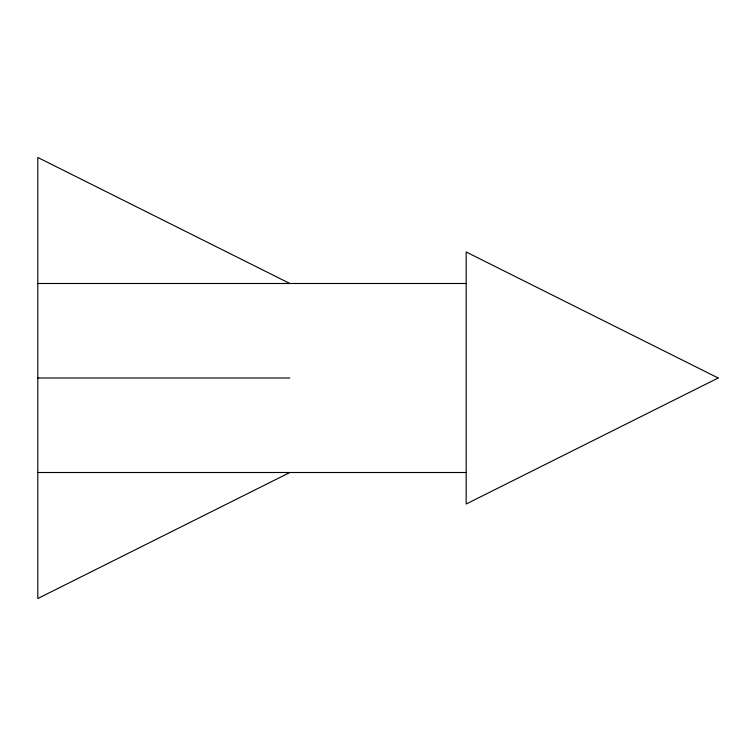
<?xml version="1.0" encoding="UTF-8"?>
<svg xmlns="http://www.w3.org/2000/svg" width="756" height="756" viewBox="0 0 756 756"><rect width="100%" height="100%" fill="white"/><g stroke="black" fill="none" stroke-linecap="round" stroke-linejoin="round"><path stroke-width="1.13" d="M289.831 472.509L37.8 598.525L37.8 157.475L289.831 283.491M37.8 283.491L466.168 283.491M37.8 378L289.831 378M37.8 472.509L466.168 472.509M718.2 378L466.168 504.016L466.168 251.984L718.2 378"/></g></svg>
